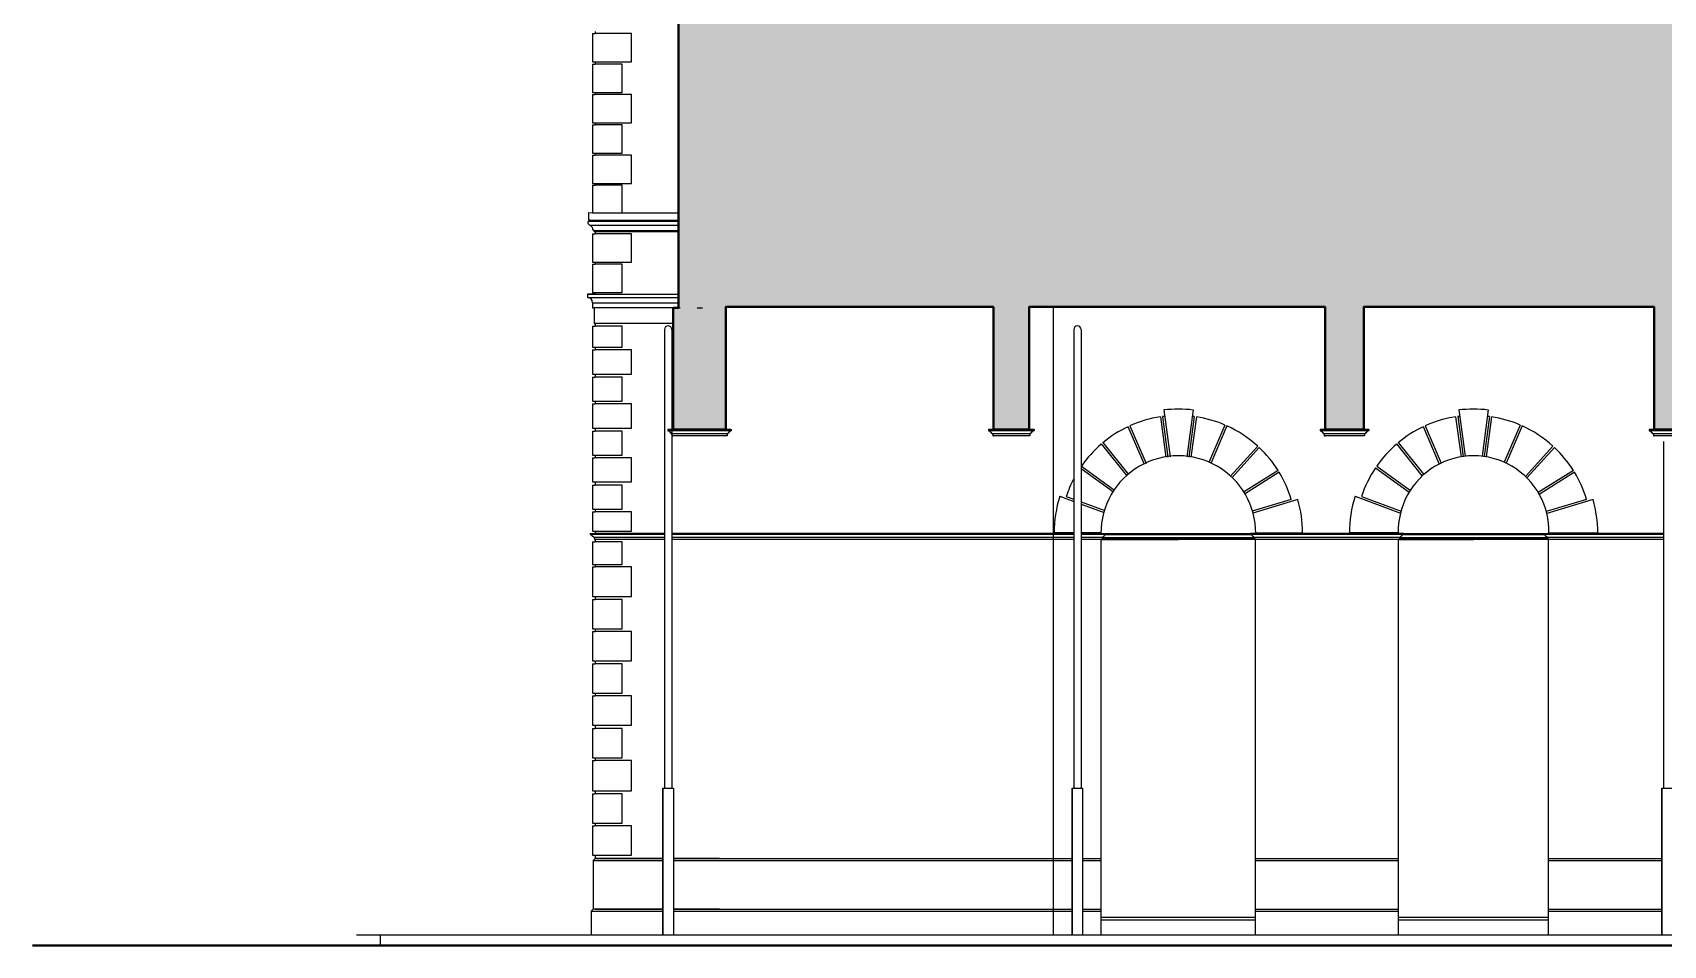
# Model space of a CAD drawing. Extents: x -43 to 90, y 6 to 81.
# Drawn here: x -42.83 to -27.28, y 15.21 to 23.92 of the extents above; entities that cross this region are included whole.
import ezdxf

# ---------------------------------------------------------------- set-up
doc = ezdxf.new("R2010")
doc.units = 0
doc.header["$LTSCALE"] = 0.1
doc.header["$MEASUREMENT"] = 0
doc.layers.add('cortado', color=7, linetype='CONTINUOUS', lineweight=40)
doc.layers.add('hachuras cortado', color=7, linetype='CONTINUOUS', true_color=0xfeffff)
doc.layers.add('visto', color=9, linetype='CONTINUOUS')

msp = doc.modelspace()

# ---------------------------------------------------------------- hatches: boundary and pattern name
at = {"layer": 'hachuras cortado', "linetype": 'ByBlock'}
msp.add_hatch(color=256, dxfattribs=at).paths.add_polyline_path([(-36.72013210151141, 21.29184825714955), (-36.72013210151141, 20.13189680604304), (-36.22013210151141, 20.13189680604304), (-36.22013210151141, 21.301848257042), (-33.66688010511194, 21.301848257042), (-33.66688010511194, 20.13189680604304), (-33.3268801051118, 20.13189680604304), (-33.3268801051118, 21.301848257042), (-30.5051382113839, 21.301848257042), (-30.5051382113839, 20.13189680604304), (-30.13513821138355, 20.13189680604304), (-30.13513821138355, 21.301848257042), (-27.36657736204922, 21.301848257042), (-27.36657736204922, 20.13189680604304), (-26.9452011982126, 20.13189680604304), (-26.9452011982126, 22.26184825704203), (-26.94520119821306, 25.00184825704204), (-26.9452011982126, 26.56192528612698), (-27.25521344700161, 26.56192528612709), (-27.25521344700161, 26.41192528612711), (-27.77200586163727, 26.41192528612716), (-31.93636572270237, 28.70109496714673), (-35.97385386402453, 26.08196662745476), (-36.36963916965311, 26.00063268798473), (-36.36963916965357, 26.41192528612689), (-36.67013210151123, 26.41192528612689), (-36.67013210151168, 21.29184825714955)])

# ---------------------------------------------------------------- linework, layer by layer
at = {"layer": 'cortado'}
msp.add_line((-42.83033112882037, 15.21179680437737), (49.00456893675403, 15.21179680437305), dxfattribs=at)
at = {"layer": 'cortado', "flags": 128}
msp.add_lwpolyline([(-27.25521344700161, 26.41192528612711), (-27.77200586163727, 26.41192528612716), (-31.93636572270237, 28.70109496714673), (-35.97385386402453, 26.08196662745476), (-36.36963916965311, 26.00063268798473), (-36.36963916965357, 26.41192528612689), (-36.67013210151123, 26.41192528612689), (-36.67013210151168, 21.29184825714955), (-36.72013210151141, 21.29184825714955), (-36.72013210151141, 20.13189680604304), (-36.22013210151141, 20.13189680604304), (-36.22013210151141, 21.301848257042), (-33.66688010511194, 21.301848257042), (-33.66688010511194, 20.13189680604304), (-33.3268801051118, 20.13189680604304), (-33.3268801051118, 21.301848257042), (-30.5051382113839, 21.301848257042), (-30.5051382113839, 20.13189680604304), (-30.13513821138355, 20.13189680604304), (-30.13513821138355, 21.301848257042), (-27.36657736204922, 21.301848257042), (-27.36657736204922, 20.13189680604304), (-26.9452011982126, 20.13189680604304)], dxfattribs=at)
at = {"layer": 'visto'}
for p, q in [((-37.48945829527553, 23.90794812229669), (-37.48945829527553, 23.63794812229671)), ((-37.48945829527553, 23.90794812229669), (-37.46508666818897, 23.9079481222968)), ((-37.46508666818897, 23.92794812229667), (-37.46508666818897, 23.90794812229669)), ((-37.11945829527564, 23.90794812229669), (-37.46508666818897, 23.9079481222968)), ((-37.11945829527564, 23.63794812229671), (-37.11945829527564, 23.90794812229669)), ((-37.48945829527553, 23.63794812229671), (-37.465086673173, 23.63794812229671)), ((-37.48945829527553, 23.61810263371066), (-37.48945829527553, 23.34810263371068)), ((-37.48945829527553, 23.61810263371066), (-37.46508667334853, 23.61810263371066)), ((-37.46508666818897, 23.63794812229671), (-37.46508666818897, 23.61810263371066)), ((-37.465086673173, 23.63794812229671), (-37.11945829527564, 23.63794812229671)), ((-37.20945829527533, 23.61810263371066), (-37.46508667334853, 23.61810263371066)), ((-37.20945829527533, 23.34810263371068), (-37.20945829527533, 23.61810263371066)), ((-37.48945829527553, 23.34810263371068), (-37.46508667573459, 23.34810263371057)), ((-37.48945829527553, 23.3281026337107), (-37.48945829527553, 23.05810263371072)), ((-37.48945829527553, 23.3281026337107), (-37.46508666818897, 23.3281026337107)), ((-37.46508666818897, 23.34810263371068), (-37.46508666818897, 23.3281026337107)), ((-37.46508667573459, 23.34810263371057), (-37.20945829527533, 23.34810263371068)), ((-37.11945829527564, 23.3281026337107), (-37.46508667591149, 23.3281026337107)), ((-37.11945829527564, 23.05810263371072), (-37.11945829527564, 23.3281026337107)), ((-37.48945829527553, 23.05810263371072), (-37.46508666818897, 23.05810263371072)), ((-37.48945829527553, 23.03825714512467), (-37.48945829527553, 22.76825714512469)), ((-37.48945829527553, 23.03825714512467), (-37.46508666818897, 23.03825714512467)), ((-37.46508666818897, 23.05810263371072), (-37.46508666818897, 23.03825714512467)), ((-37.46508666818897, 23.05810263371072), (-37.11945829527564, 23.05810263371072)), ((-37.20945829527533, 23.03825714512467), (-37.46508666818897, 23.03825714512467)), ((-37.20945829527533, 22.76825714512469), (-37.20945829527533, 23.03825714512467)), ((-37.48945829527553, 22.76825714512469), (-37.46508666818897, 22.76825714512469)), ((-37.48945829527553, 22.75025714512466), (-37.48945829527553, 22.48025714512468)), ((-37.48945829527553, 22.75025714512466), (-37.46508666818897, 22.75025714512466)), ((-37.46508666818897, 22.76825714512469), (-37.46508666818897, 22.75025714512466)), ((-37.46508666818897, 22.76825714512469), (-37.20945829527533, 22.76825714512469)), ((-37.11945829527564, 22.75025714512466), (-37.46508666818897, 22.75025714512466)), ((-37.11945829527564, 22.48025714512468), (-37.11945829527564, 22.75025714512466)), ((-37.48945829527553, 22.48025714512468), (-37.46508666818897, 22.48025714512468)), ((-37.48945829527508, 22.46241165653859), (-37.48945829527508, 22.20054292863969)), ((-37.48945829527508, 22.46241165653859), (-37.46508666818897, 22.46241165653859)), ((-37.46508666818897, 22.48025714512468), (-37.46508666818897, 22.46241165653859)), ((-37.46508666818897, 22.48025714512468), (-37.11945829527564, 22.48025714512468)), ((-37.20945829527488, 22.46241165653859), (-37.46508666818897, 22.46241165653859)), ((-37.20945829527488, 22.20054292863969), (-37.20945829527488, 22.46241165653859)), ((-37.53009658272128, 22.20065230855843), (-37.53009658272082, 22.13006206972383)), ((-37.53009658272128, 22.20065230855843), (-37.48945829527508, 22.20053734105201)), ((-37.53009658272128, 22.13006206975817), (-36.67013210151161, 22.13006206975997)), ((-37.52750381882139, 22.12006206975806), (-36.67013210151161, 22.12006206976013)), ((-37.48945829527508, 22.20053734105201), (-36.67013210151161, 22.20055767501636)), ((-37.48945829527508, 22.20054292863969), (-37.20945829527488, 22.20054292863969)), ((-37.51752157823045, 22.08006206975855), (-36.67013210151161, 22.08006206976053)), ((-37.48946813693589, 21.99841165650477), (-37.48946813693589, 21.72841165650479)), ((-37.48946813693589, 21.99841165650477), (-37.46508666818942, 21.99841165650477)), ((-37.48509658272393, 22.03006206975894), (-36.67013210151162, 22.03006206976108)), ((-37.47509658272099, 22.0300620697237), (-37.4850965827203, 22.03006206972381)), ((-37.47509658272099, 22.0300620697237), (-37.47509658272099, 22.02006206972371)), ((-37.47509658272053, 22.02006206975884), (-36.67013210151162, 22.02006206976052)), ((-37.46509658272031, 22.02006206972371), (-37.47509658272099, 22.02006206972371)), ((-37.46508666818851, 22.02006206975884), (-37.46508666818897, 21.99841165650477)), ((-37.119468136936, 21.99841165650477), (-37.46508666818942, 21.99841165650477)), ((-37.119468136936, 21.72841165650479), (-37.119468136936, 21.99841165650477)), ((-37.48946813693589, 21.72841165650479), (-37.46508666819533, 21.72841165650502)), ((-37.48946813693589, 21.70856616791875), (-37.48946813693589, 21.43856616791876)), ((-37.48946813693589, 21.70856616791875), (-37.46508666819488, 21.70856616791863)), ((-37.46508666818897, 21.72841165650479), (-37.46508666818897, 21.70856616791875)), ((-37.46508666819533, 21.72841165650502), (-37.119468136936, 21.72841165650479)), ((-37.20946813693569, 21.70856616791875), (-37.46508666819488, 21.70856616791863)), ((-37.20946813693569, 21.43856616791876), (-37.20946813693569, 21.70856616791875)), ((-37.54007699011697, 21.42184825704143), (-36.67013210151167, 21.42184825704152)), ((-37.54007699011697, 21.42184825720423), (-37.54007699011697, 21.39184825715174)), ((-37.46507699011624, 21.42184825704689), (-37.54007699011697, 21.42184825704598)), ((-37.54007699011697, 21.42184825704598), (-37.54007699011697, 21.39184825699348)), ((-37.46507699011624, 21.42184825688864), (-37.54007699011697, 21.42184825688773)), ((-37.54007699011697, 21.39184825715083), (-36.67013210151168, 21.39184825715083)), ((-37.4900769901186, 21.34184825715064), (-36.67013210151168, 21.34184825715064)), ((-37.4900769901186, 21.34184825715155), (-37.49007699011769, 21.29184825714955)), ((-37.4900769901186, 21.3418482569933), (-37.49007699011769, 21.2918482569913)), ((-37.48946813693589, 21.43856616791876), (-37.46508666818897, 21.43856616791888)), ((-37.46508666818897, 21.43856616791888), (-37.20946813693569, 21.43856616791876)), ((-37.46507699003438, 21.43856616791876), (-37.46507699003438, 21.42184825688773)), ((-37.49007699011769, 21.2918482569913), (-37.47504446188884, 21.2918482569913)), ((-36.67013210151168, 21.29184825714957), (-37.47504446188884, 21.29184825714967)), ((-36.65507699012584, 21.2918482569913), (-37.47504446188838, 21.2918482569913)), ((-37.47504446188884, 21.29184825699141), (-37.47504446188884, 21.14184825699132)), ((-36.49284561503907, 21.29184825714955), (-36.44284561504025, 21.29184825714955)), ((-33.09437069825304, 15.31179680437739), (-33.09437069825304, 21.3018482570013)), ((-37.48944861712277, 21.11705970117814), (-37.48944861712277, 20.91640548619236)), ((-37.48944861712277, 21.11705970117814), (-37.46507699003438, 21.11705970117814)), ((-37.47504446188884, 21.14184825699132), (-37.46507699003438, 21.14184825699132)), ((-36.72013210151141, 21.14184825699132), (-37.46507699003438, 21.14184825699132)), ((-37.20944861712257, 21.11705970117814), (-37.46507699003438, 21.11705970117814)), ((-37.46504446188862, 21.14184825699132), (-37.46504446188862, 21.11705970117814)), ((-37.20944861712257, 20.91640548619236), (-37.20944861712257, 21.11705970117814)), ((-36.80448098176372, 21.08684825715201), (-36.80448098176327, 16.71179680437714)), ((-36.73448098176356, 21.08684825715201), (-36.73448098176311, 16.71179680437714)), ((-32.901679293565, 21.08684825715076), (-32.90167929356454, 16.71179680437589)), ((-32.83167929356483, 21.08684825715076), (-32.83167929356438, 16.71179680437589)), ((-37.48944861712277, 20.89140548619238), (-37.48944861712277, 20.66140548619236)), ((-37.48941608897655, 20.91640548619236), (-37.46504446188816, 20.91640548619236)), ((-37.48941608897655, 20.89140548619238), (-37.46504446188816, 20.89140548619238)), ((-37.46504446188816, 20.91640548619236), (-37.46504446188816, 20.89140548619238)), ((-37.46504446188862, 20.91640548619236), (-37.20944861712257, 20.91640548619236)), ((-37.11944861712288, 20.89140548619238), (-37.46504446188907, 20.89140548619238)), ((-37.11944861712288, 20.66140548619236), (-37.11944861712288, 20.89140548619238)), ((-37.48944861712277, 20.63155999760633), (-37.48944861712277, 20.40155999760631)), ((-37.48941608897655, 20.66140548619248), (-37.46504446188816, 20.66140548619248)), ((-37.48941608897655, 20.63155999760633), (-37.46504446188816, 20.63155999760633)), ((-37.46504446188816, 20.66140548619236), (-37.46504446188816, 20.63155999760633)), ((-37.46504446188816, 20.66140548619248), (-37.11944861712288, 20.66140548619236)), ((-37.20944861712257, 20.63155999760633), (-37.46504446188816, 20.63155999760644)), ((-37.20944861712257, 20.40155999760631), (-37.20944861712257, 20.63155999760633)), ((-37.48944861712277, 20.40155999760631), (-37.46507699003438, 20.40155999760631)), ((-37.48944861712277, 20.37655999760634), (-37.48944861712277, 20.14655999760632)), ((-37.48941608897655, 20.37655999760645), (-37.46504446188816, 20.37655999760645)), ((-37.46504446188816, 20.40155999760631), (-37.46504446188816, 20.37655999760634)), ((-37.46504446188816, 20.40155999760631), (-37.20944861712257, 20.40155999760631)), ((-37.11944861712288, 20.37655999760634), (-37.46504446188816, 20.37655999760645)), ((-37.11944861712288, 20.14655999760632), (-37.11944861712288, 20.37655999760634)), ((-32.07500510898905, 20.25377879164498), (-32.02254732326543, 19.86704816933488)), ((-32.05518660190779, 20.25646705820017), (-32.002765404081, 19.87000617011651)), ((-32.04343289449213, 20.31861084599902), (-31.98294689699975, 19.87269443667171)), ((-31.76350372297753, 20.31848722277388), (-31.82438355089658, 19.87262441141533)), ((-31.75180490841791, 20.25633307779637), (-31.80456742594748, 19.86991864128558)), ((-31.73201283926534, 20.25345113132525), (-31.78478812712325, 19.86694316935129)), ((-29.25930378149912, 20.25377879164293), (-29.20749173353812, 19.87180869369385)), ((-29.23948527441786, 20.25646705819813), (-29.18772270657616, 19.87486173884596)), ((-29.2277315670022, 20.31861084599697), (-29.16787860634219, 19.87736132690836)), ((-28.9478023954876, 20.31848722277184), (-29.00804538041172, 19.87728842933083)), ((-28.93610358092798, 20.25633307779432), (-28.98820357392839, 19.87477074187743)), ((-28.91631151177541, 20.2534511313232), (-28.96843732955637, 19.87169966364431)), ((-37.48944861712277, 20.11671450902028), (-37.48944861712277, 19.88671450902038)), ((-37.48941608897655, 20.14655999760632), (-37.46504446188816, 20.14655999760632)), ((-37.48941608897655, 20.11671450902028), (-37.46504446188816, 20.11671450902028)), ((-37.46504446188816, 20.14655999760632), (-37.46504446188816, 20.11671450902028)), ((-37.46504446188816, 20.14655999760632), (-37.11944861712288, 20.14655999760632)), ((-37.20944861712257, 20.11671450902028), (-37.46504446188816, 20.11671450902028)), ((-37.20944861712257, 19.88671450902038), (-37.20944861712257, 20.11671450902028)), ((-36.16694955934491, 20.1318968060431), (-36.77331464367791, 20.13189680604299)), ((-36.16694955934491, 20.11989680604316), (-36.77331464367791, 20.11989680604304)), ((-36.19994955934527, 20.09189680604337), (-36.74031464367755, 20.09189680604325)), ((-36.20694955934533, 20.07189680604338), (-36.73331464367749, 20.07189680604327)), ((-36.20694955934533, 20.07189680604338), (-36.21931857660167, 20.07189680604327)), ((-36.19994955934527, 20.09189680604337), (-36.20694955934533, 20.09189680604337)), ((-36.20694955934533, 20.09189680604337), (-36.20694955934533, 20.07189680604338)), ((-36.19294955934521, 20.09889680604331), (-36.19994955934527, 20.09889680604331)), ((-36.19994955934527, 20.09889680604331), (-36.19994955934527, 20.09189680604337)), ((-36.18594955934515, 20.10589680604326), (-36.19294955934521, 20.10589680604338)), ((-36.19294955934521, 20.10589680604338), (-36.19294955934521, 20.09889680604331)), ((-36.17894955934509, 20.11289680604321), (-36.18594955934515, 20.11289680604321)), ((-36.18594955934515, 20.11289680604321), (-36.18594955934515, 20.10589680604326)), ((-36.16694955934491, 20.11989680604316), (-36.17894955934509, 20.11989680604316)), ((-36.17894955934509, 20.11989680604316), (-36.17894955934509, 20.11289680604321)), ((-36.16694955934491, 20.1318968060431), (-36.16694955934491, 20.11989680604316)), ((-33.28001977926039, 20.13189680604316), (-33.71374043096336, 20.13189680604304)), ((-33.28001977926039, 20.11989680604322), (-33.71374043096336, 20.1198968060431)), ((-33.31301977926074, 20.09189680604342), (-33.680740430963, 20.09189680604331)), ((-33.3200197792608, 20.07189680604344), (-33.67374043096294, 20.07189680604333)), ((-33.3200197792608, 20.07189680604344), (-33.33238879651714, 20.07189680604333)), ((-33.31301977926074, 20.09189680604342), (-33.3200197792608, 20.09189680604342)), ((-33.3200197792608, 20.09189680604342), (-33.3200197792608, 20.07189680604344)), ((-33.30601977926068, 20.09889680604337), (-33.31301977926074, 20.09889680604337)), ((-33.31301977926074, 20.09889680604337), (-33.31301977926074, 20.09189680604342)), ((-33.29901977926062, 20.10589680604332), (-33.30601977926068, 20.10589680604343)), ((-33.30601977926068, 20.10589680604343), (-33.30601977926068, 20.09889680604337)), ((-33.29201977926056, 20.11289680604327), (-33.29901977926062, 20.11289680604327)), ((-33.29901977926062, 20.11289680604327), (-33.29901977926062, 20.10589680604332)), ((-33.28001977926039, 20.11989680604322), (-33.29201977926056, 20.11989680604322)), ((-33.29201977926056, 20.11989680604322), (-33.29201977926056, 20.11289680604327)), ((-33.28001977926039, 20.13189680604316), (-33.28001977926039, 20.11989680604322)), ((-32.38432886334982, 20.15974741236229), (-32.23010741947479, 19.80034974495035)), ((-32.36594955437801, 20.16763417352988), (-32.2120503710608, 19.80898750215303)), ((-31.45949287432956, 20.17512873909854), (-31.61360120951582, 19.8168681900199)), ((-31.44112053847954, 20.16722574755053), (-31.5953364351131, 19.80871514695352)), ((-30.08827788553214, 20.13189680604316), (-30.55199853723531, 20.13189680604304)), ((-30.08827788553214, 20.11989680604322), (-30.55199853723531, 20.1198968060431)), ((-30.1212778855325, 20.09189680604342), (-30.51899853723495, 20.09189680604331)), ((-30.12827788553256, 20.07189680604344), (-30.51199853723489, 20.07189680604333)), ((-30.12827788553256, 20.07189680604344), (-30.14064690278889, 20.07189680604333)), ((-30.1212778855325, 20.09189680604342), (-30.12827788553256, 20.09189680604342)), ((-30.12827788553256, 20.09189680604342), (-30.12827788553256, 20.07189680604344)), ((-30.11427788553243, 20.09889680604337), (-30.1212778855325, 20.09889680604337)), ((-30.1212778855325, 20.09889680604337), (-30.1212778855325, 20.09189680604342)), ((-30.10727788553237, 20.10589680604332), (-30.11427788553243, 20.10589680604343)), ((-30.11427788553243, 20.10589680604343), (-30.11427788553243, 20.09889680604337)), ((-30.10027788553231, 20.11289680604327), (-30.10727788553237, 20.11289680604327)), ((-30.10727788553237, 20.11289680604327), (-30.10727788553237, 20.10589680604332)), ((-30.08827788553214, 20.11989680604322), (-30.10027788553231, 20.11989680604322)), ((-30.10027788553231, 20.11989680604322), (-30.10027788553231, 20.11289680604327)), ((-30.08827788553214, 20.13189680604316), (-30.08827788553214, 20.11989680604322)), ((-29.56862753585989, 20.15974741236025), (-29.41542845760438, 19.80273226588506)), ((-29.55024822688808, 20.16763417352783), (-29.39748289977667, 19.81162984076101)), ((-28.64379154683963, 20.17512873909649), (-28.79666122111945, 19.81974774443003)), ((-28.62541921098961, 20.16722574754849), (-28.77850248991041, 19.81134817937695)), ((-26.89971703619773, 20.13189680604316), (-27.41343768790063, 20.13189680604304)), ((-26.89971703619773, 20.11989680604322), (-27.41343768790063, 20.1198968060431)), ((-26.93271703619809, 20.09189680604342), (-27.38043768790027, 20.09189680604331)), ((-26.93971703619815, 20.07189680604344), (-27.37343768790021, 20.07189680604333)), ((-32.63889455088116, 19.99435949509811), (-32.39423722201951, 19.68924684618568)), ((-32.62329133429381, 20.00687107501946), (-32.3791452404808, 19.70239598836847)), ((-31.14728963043314, 19.97411788898793), (-31.4096401497846, 19.68554865120265)), ((-31.1324912079827, 19.96066401620064), (-31.39502483749181, 19.67189336864166)), ((-29.82319322339123, 19.99435949509606), (-29.57785309673051, 19.68839532766967)), ((-29.80759000680388, 20.00687107501741), (-29.56303408271475, 19.70188488820131)), ((-28.33158830294321, 19.97411788898589), (-28.59475316026743, 19.68465293013)), ((-28.31678988049277, 19.96066401619859), (-28.58044194547444, 19.67066315925192)), ((-27.27828775584209, 20.01689680604338), (-27.27828775584209, 16.71179680437544)), ((-37.48944861712277, 19.88671450902038), (-37.46507699003438, 19.88671450902038)), ((-37.48944861712277, 19.8617145090204), (-37.48944861712277, 19.63169977729646)), ((-37.48941608897655, 19.8617145090204), (-37.46504446188816, 19.8617145090204)), ((-37.46504446188816, 19.88671450902038), (-37.46504446188816, 19.8617145090204)), ((-37.46504446188816, 19.88671450902038), (-37.20944861712257, 19.88671450902038)), ((-37.11944861712288, 19.8617145090204), (-37.46504446188816, 19.8617145090204)), ((-37.11944861712288, 19.63169977729646), (-37.11944861712288, 19.8617145090204)), ((-32.83167929356438, 19.76095856912534), (-32.52270673978734, 19.53832292759907)), ((-32.82831164092391, 19.78318325818211), (-32.51167760218055, 19.55502699807832)), ((-30.02430247380522, 19.76695694048769), (-29.70208015767918, 19.53477394821934)), ((-30.01261031343398, 19.78318325818006), (-29.69150526726168, 19.55180533454993)), ((-37.48944861712277, 19.60185428871043), (-37.48944861712277, 19.37115702467688)), ((-37.48941608897655, 19.63169977729646), (-37.46504446188816, 19.63169977729646)), ((-37.48941608897655, 19.60185428871043), (-37.46504446188816, 19.60185428871043)), ((-37.46508666332863, 19.63169977729646), (-37.11944861712288, 19.63169977729646)), ((-37.20944861712257, 19.60185428871043), (-37.46508666359238, 19.60185428871043)), ((-37.46504446188816, 19.63169977729646), (-37.46504446188816, 19.60185428871043)), ((-37.20944861712257, 19.37115702467688), (-37.20944861712257, 19.60185428871043)), ((-30.95238227179476, 19.74162790760053), (-31.28230799614863, 19.53366392896575)), ((-30.94171745237742, 19.72470863968496), (-31.2718734516771, 19.51659951052008)), ((-28.13668094430483, 19.74162790759848), (-28.4718559880144, 19.530355095315)), ((-28.12601612488749, 19.72470863968292), (-28.46190096175411, 19.5129884193984)), ((-33.03481511079241, 19.49558514865541), (-32.90167929356454, 19.44640194361293)), ((-32.97302811000651, 19.49408080423663), (-32.90167929356409, 19.46772303258885)), ((-32.83167929356392, 19.44186354244809), (-32.6061712165029, 19.35855605822766)), ((-30.82669385053766, 19.46550675546152), (-31.20019628175539, 19.35327514728178)), ((-30.76363813598306, 19.46357060808938), (-31.19470150441117, 19.33404284328159)), ((-30.21911378330248, 19.49558514865336), (-29.78428027319621, 19.33494839340401)), ((-30.15732678251658, 19.49408080423459), (-29.77925046831439, 19.35441136538358)), ((-28.01099252304772, 19.46550675545947), (-28.39607701583651, 19.34979491987676)), ((-27.94793680849313, 19.46357060808734), (-28.39119601403178, 19.33037818597708)), ((-37.48945829271985, 19.37115702467688), (-37.46508666563147, 19.37115702467688)), ((-37.48944861712277, 19.3461570246769), (-37.48944861712277, 19.16174229295288)), ((-37.48941608897655, 19.3461570246769), (-37.46504446188816, 19.3461570246769)), ((-37.46508666563147, 19.37115702467688), (-37.20944861712257, 19.37115702467688)), ((-37.11944861712288, 19.3461570246769), (-37.46508666585202, 19.34615702467701)), ((-37.46504446188816, 19.37115702467688), (-37.46504446188816, 19.3461570246769)), ((-37.11944861712288, 19.16174229295288), (-37.11944861712288, 19.3461570246769)), ((-32.83167929356438, 19.42054245347194), (-32.61182230476567, 19.33932260155458)), ((-37.51208650760451, 19.14184645506825), (-37.46504446188771, 19.14184535378919)), ((-36.80448098176372, 19.12984535378925), (-37.51208650760451, 19.12984535378925)), ((-37.48941608897609, 19.16174229295288), (-37.46504446188771, 19.16174229295288)), ((-37.46508666748229, 19.16174229295288), (-37.11944861712288, 19.16174229295288)), ((-36.80448098176327, 19.14184535378942), (-37.46508666765873, 19.14184535378919)), ((-37.46504446188771, 19.16174229295288), (-37.46504446188771, 19.14184811472316)), ((-36.80448098176352, 19.14184535378942), (-36.96176746823591, 19.14184535378942)), ((-36.80448098176352, 19.12984535378925), (-36.96176746823545, 19.12984535378925)), ((-32.90167929356454, 19.14184535378931), (-36.73448098176335, 19.14184535378941)), ((-32.90167929356409, 19.12984535378925), (-36.73448098176335, 19.12984535378925)), ((-32.90167929356454, 19.1466749289053), (-33.08885607276403, 19.14667492890541)), ((-32.64138492738908, 19.14667492890541), (-32.83167929356483, 19.1466749289053)), ((-32.6388482147309, 19.14184535378931), (-32.83167929356438, 19.14184535378931)), ((-32.60398788887966, 19.12984535378925), (-32.83167929356438, 19.12984535378925)), ((-32.64170622632452, 19.14184535378931), (-31.16626975339256, 19.14184535377328)), ((-32.59198788887949, 19.12984535379186), (-31.21598798986094, 19.12984535379357)), ((-29.75628562128901, 19.14184535378931), (-31.21598798986094, 19.14184535378919)), ((-29.76828562128918, 19.12984535378936), (-31.20398798986077, 19.12984535378925)), ((-31.16627062889399, 19.14667492890564), (-30.71911990695168, 19.14667492890553)), ((-29.80694026167936, 19.14667492890337), (-30.2731547452741, 19.14667492890337)), ((-29.80680436833478, 19.14184535377328), (-28.36976895640015, 19.14184535377316)), ((-29.75628562128901, 19.12984535378936), (-28.42028666237144, 19.12984535379096)), ((-27.27828775584209, 19.12984535378925), (-28.40828666237127, 19.12984535378948)), ((-28.35051169316836, 19.12984535378925), (-28.40828666237127, 19.12984535378948)), ((-27.27828775584209, 19.14184535378931), (-28.37342633652003, 19.14184535378953)), ((-28.36964320143676, 19.14667492890325), (-27.90341857946175, 19.14667492890348)), ((-37.48948098176231, 19.06179680453565), (-37.48948098176231, 18.84607569821637)), ((-37.48948098176231, 19.06179680453565), (-37.46508666836541, 19.06179680453565)), ((-36.80448098176327, 19.10184535378946), (-37.47908650760416, 19.10184535378946)), ((-36.80448098176327, 19.08184535378959), (-37.4720865076041, 19.08184535378948)), ((-37.46508666818897, 19.0818453536269), (-37.46508666818851, 19.08189680434006)), ((-37.20948098176211, 19.06179680453565), (-37.46508666836541, 19.06179680453565)), ((-37.4650768265327, 19.08184645506853), (-37.4650768265327, 19.06179680453565)), ((-37.20948098176211, 18.84607569821637), (-37.20948098176211, 19.06179680453565)), ((-36.80448098176352, 19.10184535378946), (-36.96176746823545, 19.10184535378946)), ((-36.80448098176352, 19.08184535378959), (-36.96176746823545, 19.08184535378959)), ((-32.90167929356454, 19.10184535378946), (-36.73448098176335, 19.10184535378946)), ((-32.90167929356409, 19.08184535378959), (-36.73448098176335, 19.08184535378959)), ((-32.63198788887991, 19.10184535378946), (-32.83167929356438, 19.10184535378946)), ((-32.63898788887997, 19.08184535378959), (-32.83167929356392, 19.08184535378959)), ((-32.63898798985616, 15.31179680438001), (-32.63898798986071, 19.08184535379209)), ((-32.63898798986071, 19.08179680437578), (-31.90398798985831, 19.08179680437669)), ((-32.63898788887542, 15.31179680438183), (-32.63898788887997, 19.08184535379209)), ((-32.63198788887991, 19.09179680437578), (-31.90398798985831, 19.09179680437668)), ((-32.62498788887984, 19.1017968043777), (-31.17598798986052, 19.1017968043777)), ((-31.17598798986052, 19.09179680437578), (-31.90398798985649, 19.09179680437668)), ((-31.16898798985455, 19.08179680437578), (-31.90398798985649, 19.08179680437669)), ((-29.79628562128943, 19.10184535378957), (-31.17598798986052, 19.1017968043777)), ((-29.79628562128943, 19.08184535378959), (-31.17598798986052, 19.08184535378948)), ((-31.16898798985864, 15.31179680438001), (-31.16898798986046, 19.08184535378948)), ((-31.16898798985864, 15.31179680438001), (-31.16898798985409, 19.08184535378948)), ((-29.8032866623658, 15.31179680437808), (-29.80328666237034, 19.08184535378948)), ((-29.80328666237034, 19.08179680437385), (-29.08828666236838, 19.08179680437476)), ((-29.8032856212854, 15.31179680438092), (-29.80328562128995, 19.08184535378948)), ((-29.79628562128943, 19.09179680437384), (-29.08828666236838, 19.09179680437475)), ((-29.78928562128937, 19.10179680437577), (-28.38728666237109, 19.10184535378946)), ((-28.38028666237102, 19.09179680437384), (-29.08828666236656, 19.09179680437475)), ((-28.38028666237102, 19.08184535378948), (-29.08828666236656, 19.08179680437476)), ((-27.27828775584209, 19.10184535378946), (-28.38028666237102, 19.1018453537898)), ((-28.37851169316861, 19.08184535378948), (-28.38028666237102, 19.08184535378948)), ((-27.27828775584209, 19.08184535378959), (-28.37328666237096, 19.08184535378959)), ((-28.37328666236914, 15.3117968043791), (-28.37328666237096, 19.08184535378948)), ((-28.37328666236914, 15.31179680437808), (-28.37328666236505, 19.08184535378948)), ((-37.48948098176231, 18.84607569821637), (-37.46508667027262, 18.84607569821637)), ((-37.48948098176185, 18.82107569821639), (-37.48948098176185, 18.54107569821642)), ((-37.48948098176185, 18.82107569821639), (-37.46508667049317, 18.82107569821639)), ((-37.46508667027262, 18.84607569821637), (-37.20948098176211, 18.84607569821637)), ((-37.11948098176196, 18.82107569821639), (-37.46508667049317, 18.82107569821639)), ((-37.46507682652724, 18.84607569821637), (-37.46507682652724, 18.82107569821639)), ((-37.11948098176196, 18.54107569821642), (-37.11948098176196, 18.82107569821639)), ((-37.48948098176185, 18.54107569821642), (-37.46508667296791, 18.54107569821642)), ((-37.48948098176231, 18.51123020963038), (-37.48948098176231, 18.23123020946772)), ((-37.48948098176231, 18.51123020963038), (-37.46507682652724, 18.51123020963027)), ((-37.46508667296791, 18.54107569821642), (-37.11948098176196, 18.54107569821642)), ((-37.20948098176211, 18.51123020963038), (-37.46508667323166, 18.51123020963027)), ((-37.46507682652724, 18.54107569821642), (-37.46507682652724, 18.51123020963038)), ((-37.20948098176211, 18.23123020946772), (-37.20948098176211, 18.51123020963038)), ((-37.48948098176231, 18.23123020946772), (-37.46507682652724, 18.23123020946772)), ((-37.48948098176231, 18.20623020946775), (-37.48948098176231, 17.92623020946778)), ((-37.48948098176231, 18.20623020946775), (-37.46507682652724, 18.20623020946775)), ((-37.46507682652724, 18.23123020946772), (-37.46507682652724, 18.20623020946775)), ((-37.46507682652724, 18.23123020946761), (-37.20948098176211, 18.23123020946772)), ((-37.11948098176241, 18.20623020946775), (-37.46507682652724, 18.20623020946775)), ((-37.11948098176241, 17.92623020946778), (-37.11948098176241, 18.20623020946775)), ((-37.48948098176231, 17.92623020946778), (-37.46507682652815, 17.92623020946778)), ((-37.48948098176276, 17.89638472088174), (-37.48948098176276, 17.61638472088177)), ((-37.48948098176276, 17.89638472088174), (-37.4650768265277, 17.89638472088174)), ((-37.4650768265277, 17.92623020946778), (-37.4650768265277, 17.89638472088174)), ((-37.46507682652815, 17.92623020946778), (-37.11948098176241, 17.92623020946778)), ((-37.20948098176256, 17.89638472088174), (-37.4650768265277, 17.89638472088174)), ((-37.20948098176256, 17.61638472088177), (-37.20948098176256, 17.89638472088174)), ((-37.48948098176276, 17.61638472088177), (-37.4650768265277, 17.61638472088177)), ((-37.48948098176276, 17.59138472088179), (-37.48948098176276, 17.31133327029451)), ((-37.48948098176276, 17.59138472088179), (-37.46507682652815, 17.59138472088179)), ((-37.4650768265277, 17.61638472088177), (-37.4650768265277, 17.59138472088179)), ((-37.4650768265277, 17.61638472088177), (-37.20948098176256, 17.61638472088177)), ((-37.11948098176287, 17.59138472088179), (-37.46507682652815, 17.59138472088179)), ((-37.11948098176287, 17.31133327029451), (-37.11948098176287, 17.59138472088179)), ((-37.48948098176276, 17.31133327029451), (-37.46507682652815, 17.31133327029451)), ((-37.48948098176322, 17.28148778170848), (-37.48948098176322, 17.00148778170851)), ((-37.48948098176322, 17.28148778170848), (-37.46507682652815, 17.28148778170848)), ((-37.46507682652815, 17.31133327029451), (-37.46507682652815, 17.28148778170848)), ((-37.46507682652815, 17.31133327029463), (-37.11948098176287, 17.31133327029451)), ((-37.20948098176301, 17.28148778170848), (-37.4650768265277, 17.28148778170848)), ((-37.20948098176301, 17.00148778170851), (-37.20948098176301, 17.28148778170848)), ((-37.48948098176322, 17.00148778170851), (-37.4650768265277, 17.00148778170851)), ((-37.48948098176322, 16.97648778170853), (-37.48948098176322, 16.68648778170856)), ((-37.48948098176322, 16.97648778170853), (-37.46507682652815, 16.97648778170841)), ((-37.46507682652815, 17.00148778170851), (-37.46507682652815, 16.97648778170853)), ((-37.4650768265277, 17.00148778170851), (-37.20948098176301, 17.00148778170851)), ((-37.11948098176332, 16.97648778170853), (-37.46507682652815, 16.97648778170841)), ((-37.11948098176332, 16.68648778170856), (-37.11948098176332, 16.97648778170853)), ((-37.48948098176322, 16.68648778170856), (-37.4650768265327, 16.68648778170845)), ((-37.48948098176322, 16.65664229312253), (-37.48948098176322, 16.37664229312256)), ((-37.48948098176322, 16.65664229312253), (-37.46507682652861, 16.65664229312242)), ((-37.46507682652861, 16.68648778170856), (-37.46507682652861, 16.65664229312253)), ((-37.4650768265327, 16.68648778170845), (-37.11948098176332, 16.68648778170856)), ((-37.20948098176301, 16.65664229312253), (-37.4650768265327, 16.65664229312242)), ((-37.20948098176301, 16.37664229312256), (-37.20948098176301, 16.65664229312253)), ((-36.8194809817636, 16.71179680437714), (-36.81948098176314, 15.31179680437762)), ((-36.81948098176314, 15.31179680437762), (-36.81948098176314, 16.71179680437714)), ((-36.81948098176314, 16.71179680437714), (-36.71948098176323, 16.71179680437714)), ((-36.71948098176323, 16.71179680437714), (-36.71948098176323, 15.31179680437762)), ((-32.91667929356487, 16.71179680437589), (-32.91667929356396, 15.31179680437751)), ((-32.91667929356441, 15.31179680437739), (-32.91667929356441, 16.71179680437589)), ((-32.91667929356441, 16.71179680437589), (-32.8166792935645, 16.71179680437589)), ((-32.8166792935645, 16.71179680437589), (-32.8166792935645, 15.31179680437739)), ((-27.29328775584242, 16.71179680437544), (-27.29328775584242, 15.31179680437705)), ((-27.29328775584196, 15.31179680437705), (-27.29328775584196, 16.71179680437544)), ((-27.29328775584196, 16.71179680437544), (-27.19328775584205, 16.71179680437544)), ((-37.48948098176322, 16.37664229312256), (-37.4650768265327, 16.37664229312244)), ((-37.48948098176322, 16.35164229312258), (-37.48948098176322, 16.07164229296379)), ((-37.48948098176322, 16.35164229312258), (-37.4650768265327, 16.35164229312258)), ((-37.46507682652861, 16.37664229312256), (-37.46507682652861, 16.35164229312258)), ((-37.4650768265327, 16.37664229312244), (-37.20948098176301, 16.37664229312256)), ((-37.11948098176332, 16.35164229312258), (-37.4650768265327, 16.35164229312258)), ((-37.11948098176332, 16.07164229296379), (-37.11948098176332, 16.35164229312258)), ((-37.48948098176322, 16.07164229296379), (-37.4650768265327, 16.07164229296367)), ((-37.48507682653268, 16.02179680437357), (-37.4650768265327, 16.04179680437355)), ((-37.48507682652859, 16.02179680437789), (-36.8194809817636, 16.02179680437789)), ((-37.48507682653268, 16.02179680437357), (-37.48507682574142, 15.55679680436216)), ((-37.4650768265327, 16.07164229296379), (-37.4650768265327, 16.04179680437764)), ((-37.4650768265327, 16.07164229296367), (-37.11948098176332, 16.07164229296379)), ((-37.4650768265327, 16.04179680437775), (-36.81948098176314, 16.04179680437775)), ((-36.8194809817636, 16.04179680421507), (-37.4650768265327, 16.04179680421507)), ((-36.94676746823558, 16.04179680437764), (-36.81948098176338, 16.04179680437763)), ((-36.94676746823603, 16.02179680437789), (-36.81948098176337, 16.02179680437786)), ((-36.2799653768942, 16.04179680421507), (-36.71948098176323, 16.04179680421518)), ((-36.71948098176323, 16.04179680437762), (-32.91667929356487, 16.0417968043773)), ((-36.71948098176323, 16.02179680437784), (-32.91667929356441, 16.02179680437698)), ((-34.55027980526125, 16.0417968043773), (-32.91667929356441, 16.04179680437707)), ((-34.55027980526125, 16.0217968043772), (-32.91667929356441, 16.0217968043772)), ((-32.81667929356405, 16.0417968043773), (-32.63898788887587, 16.0417968043773)), ((-32.8166792935645, 16.04179680437719), (-32.63898788887633, 16.04179680437719)), ((-32.81667929356405, 16.02179680437686), (-32.63898788887587, 16.02179680437698)), ((-32.8166792935645, 16.0217968043772), (-32.63898788887633, 16.02179680437732)), ((-31.16898798985864, 16.04179680437696), (-29.80328562128586, 16.04179680437719)), ((-31.16898798985864, 16.02179680437709), (-29.80328562128586, 16.0217968043772)), ((-28.37328666236914, 16.04179680437628), (-27.29328775584242, 16.04179680437684)), ((-28.37328666236914, 16.02179680437641), (-27.29328775584242, 16.02179680437686)), ((-37.50507682574186, 15.53679680436184), (-37.48507682574188, 15.55679680436182)), ((-36.8194809817636, 15.55679680421505), (-37.48507682574142, 15.55679680421494)), ((-37.46507715369477, 15.55679680437774), (-36.81948098176314, 15.55679680437774)), ((-37.4650768265327, 15.55679680437672), (-36.8194809817636, 15.55679680437672)), ((-36.94676746823603, 15.55679680437683), (-36.81948098176322, 15.55679680437684)), ((-36.71948098176369, 15.55679680437785), (-35.13174661051823, 15.55679680437763)), ((-36.27996407992247, 15.55679680421517), (-36.71948098176323, 15.55679680421517)), ((-36.71948098176323, 15.55679680437686), (-32.91667929356441, 15.55679680437729)), ((-32.81667929356405, 15.55679680437751), (-32.63898788887587, 15.5567968043774)), ((-31.16898798985864, 15.5567968043774), (-29.8032856212854, 15.55679680437729)), ((-28.37328666236914, 15.55679680437774), (-27.29328775584196, 15.55679680437729)), ((-37.50507682572549, 15.53679680437799), (-36.81948098176314, 15.53679680437787)), ((-37.5050768257264, 15.53679680437696), (-36.81948098176314, 15.53679680437708)), ((-37.50507682574186, 15.53679680436184), (-37.50507682411796, 15.31179680437342)), ((-36.94676746823558, 15.53679680437764), (-36.81948098176321, 15.53679680437763)), ((-36.94676746823603, 15.53679680437708), (-36.81948098176321, 15.53679680437708)), ((-36.71948098176323, 15.53679680437762), (-32.91667929356396, 15.5367968043773)), ((-36.71948098176323, 15.53679680437708), (-32.91667929356396, 15.53679680437719)), ((-32.8166792935645, 15.53679680437708), (-32.63898788887542, 15.53679680437719)), ((-32.8166792935645, 15.5367968043773), (-32.63898788887542, 15.5367968043773)), ((-32.63898798985616, 15.48179680437997), (-31.16898798985909, 15.48179680438099)), ((-32.63898798985616, 15.45679680437999), (-31.16898798985909, 15.45679680438101)), ((-31.16898798985864, 15.53679680437719), (-29.8032856212854, 15.5367968043773)), ((-29.8032866623658, 15.48179680437804), (-28.3732866623696, 15.48179680437906)), ((-29.8032866623658, 15.45679680437806), (-28.3732866623696, 15.45679680437908)), ((-28.37328666236914, 15.53679680437799), (-27.29328775584196, 15.53679680437764)), ((-39.74236364014956, 15.31179680437785), (47.21120130446401, 15.3117968043733)), ((-39.51507715367767, 15.31179680441855), (-39.51507715367813, 15.21179680441796)), ((-39.51507715367722, 15.31179680437785), (-39.51507715367767, 15.21179680437726))]:
    msp.add_line(p, q, dxfattribs=at)
for points in [[(-36.77331464367791, 20.13189680604299), (-36.77331464367791, 20.11989680604304), (-36.76131464367774, 20.11989680604304), (-36.76131464367774, 20.1128968060431), (-36.75431464367767, 20.1128968060431), (-36.75431464367767, 20.10589680604315), (-36.74731464367761, 20.10589680604326), (-36.74731464367761, 20.0988968060432), (-36.74031464367755, 20.0988968060432), (-36.74031464367755, 20.09189680604325), (-36.73331464367749, 20.09189680604325), (-36.73331464367749, 20.07189680604327), (-36.72631464367743, 20.07189680604327)], [(-33.71374043096336, 20.13189680604304), (-33.71374043096336, 20.1198968060431), (-33.70174043096318, 20.1198968060431), (-33.70174043096318, 20.11289680604315), (-33.69474043096312, 20.11289680604315), (-33.69474043096312, 20.10589680604321), (-33.68774043096306, 20.10589680604332), (-33.68774043096306, 20.09889680604326), (-33.680740430963, 20.09889680604326), (-33.680740430963, 20.09189680604331), (-33.67374043096294, 20.09189680604331), (-33.67374043096294, 20.07189680604333), (-33.66674043096288, 20.07189680604333)], [(-30.55199853723531, 20.13189680604304), (-30.55199853723531, 20.1198968060431), (-30.53999853723514, 20.1198968060431), (-30.53999853723514, 20.11289680604315), (-30.53299853723508, 20.11289680604315), (-30.53299853723508, 20.10589680604321), (-30.52599853723502, 20.10589680604332), (-30.52599853723502, 20.09889680604326), (-30.51899853723495, 20.09889680604326), (-30.51899853723495, 20.09189680604331), (-30.51199853723489, 20.09189680604331), (-30.51199853723489, 20.07189680604333), (-30.50499853723483, 20.07189680604333)], [(-27.41343768790063, 20.13189680604304), (-27.41343768790063, 20.1198968060431), (-27.40143768790046, 20.1198968060431), (-27.40143768790046, 20.11289680604315), (-27.3944376879004, 20.11289680604315), (-27.3944376879004, 20.10589680604321), (-27.38743768790033, 20.10589680604332), (-27.38743768790033, 20.09889680604326), (-27.38043768790027, 20.09889680604326), (-27.38043768790027, 20.09189680604331), (-27.37343768790021, 20.09189680604331), (-27.37343768790021, 20.07189680604333), (-27.36643768790015, 20.07189680604333)], [(-37.51208650760451, 19.14184645506825), (-37.51208650760451, 19.1298464550683), (-37.50008650760434, 19.1298464550683), (-37.50008650760434, 19.12284645506836), (-37.49308650760428, 19.12284645506836), (-37.49308650760428, 19.11584645506841), (-37.48608650760422, 19.11584645506852), (-37.48608650760422, 19.10884645506846), (-37.47908650760416, 19.10884645506846), (-37.47908650760416, 19.10184645506851), (-37.4720865076041, 19.10184645506851), (-37.4720865076041, 19.08184645506853), (-37.46508650760403, 19.08184645506853)], [(-32.59198788887949, 19.14184535379181), (-32.59198788887949, 19.12984535379186), (-32.60398788887966, 19.12984535379186), (-32.60398788887966, 19.12284535379192), (-32.61098788887972, 19.12284535379192), (-32.61098788887972, 19.11584535379197), (-32.61798788887978, 19.11584535379208), (-32.61798788887978, 19.10884535379202), (-32.62498788887984, 19.10884535379202), (-32.62498788887984, 19.10184535379207), (-32.63198788887991, 19.10184535379207), (-32.63198788887991, 19.08184535379209), (-32.63898788887997, 19.08184535379209)], [(-31.21598798986094, 19.14184535378919), (-31.21598798986094, 19.12984535378925), (-31.20398798986077, 19.12984535378925), (-31.20398798986077, 19.1228453537893), (-31.19698798986071, 19.1228453537893), (-31.19698798986071, 19.11584535378935), (-31.18998798986064, 19.11584535378947), (-31.18998798986064, 19.10884535378941), (-31.18298798986058, 19.10884535378941), (-31.18298798986058, 19.10184535378946), (-31.17598798986052, 19.10184535378946), (-31.17598798986052, 19.08184535378948), (-31.16898798986046, 19.08184535378948)], [(-29.75628562128901, 19.14184535378931), (-29.75628562128901, 19.12984535378936), (-29.76828562128918, 19.12984535378936), (-29.76828562128918, 19.12284535378942), (-29.77528562128925, 19.12284535378942), (-29.77528562128925, 19.11584535378947), (-29.78228562128931, 19.11584535378958), (-29.78228562128931, 19.10884535378952), (-29.78928562128937, 19.10884535378952), (-29.78928562128937, 19.10184535378957), (-29.79628562128943, 19.10184535378957), (-29.79628562128943, 19.08184535378959), (-29.80865463854576, 19.08184535378948)], [(-28.42028666237144, 19.14184535378919), (-28.42028666237144, 19.12984535378925), (-28.40828666237127, 19.12984535378925), (-28.40828666237127, 19.1228453537893), (-28.40128666237121, 19.1228453537893), (-28.40128666237121, 19.11584535378935), (-28.39428666237115, 19.11584535378947), (-28.39428666237115, 19.10884535378941), (-28.38728666237109, 19.10884535378941), (-28.38728666237109, 19.10184535378946), (-28.38028666237102, 19.10184535378946), (-28.38028666237102, 19.08184535378948), (-28.37328666237096, 19.08184535378948)]]:
    msp.add_lwpolyline(points, dxfattribs=at)
for centre, radius, start, end in [((-37.54007699011697, 21.34184825715155), 0.0500000000001819, 0, 90), ((-37.54007699011697, 21.3418482569933), 0.0500000000001819, 0, 90), ((-36.76948098176251, 21.08684825715201), 0.03499999999985448, 0, 180), ((-32.86667929356378, 21.08684825715076), 0.03499999999985448, 0, 180), ((-31.90398798985785, 19.14179680437664), 1.124878124529409, 98.74345252923126, 114.2434525291586), ((-31.90398798985785, 19.14179680437664), 1.124878124529409, 96.70594117945699, 97.72469685434103), ((-31.90398798985785, 19.14179680437664), 1.18487812452941, 83.19185962654632, 96.75753408211122), ((-31.90398798985785, 19.14179680437664), 1.124878124529409, 82.22469685438462, 83.24345252922832), ((-31.90398798985785, 19.14179680437664), 1.124878124529409, 66.72469685434915, 81.20594117947728), ((-29.08828666236792, 19.14179680437459), 1.124878124529409, 98.74345252923126, 114.2434525291586), ((-29.08828666236792, 19.14179680437459), 1.124878124529409, 96.70594117945656, 97.72469685434086), ((-29.08828666236792, 19.14179680437459), 1.18487812452941, 83.19185962654615, 96.75753408211106), ((-29.08828666236792, 19.14179680437459), 1.124878124529409, 82.22469685438462, 83.24345252922798), ((-29.08828666236792, 19.14179680437459), 1.124878124529409, 66.72469685434915, 81.20594117947692), ((-31.90398798985785, 19.14179680437664), 1.124878124529409, 115.2625304632172, 129.7434525291631), ((-31.90398798985785, 19.14179680437664), 1.124878124529409, 47.72469685428852, 65.70594117945794), ((-29.08828666236792, 19.14179680437459), 1.124878124529409, 115.2625304632171, 129.7434525291631), ((-29.08828666236792, 19.14179680437459), 1.124878124529409, 47.7246968542884, 65.70594117945794), ((-31.90398798985785, 19.14179680437664), 1.124878124529409, 130.7625304631807, 145.2434525290768), ((-31.90398798985785, 19.14179680437664), 1.124878124529409, 32.22469685418845, 46.70594117937791), ((-29.08828666236792, 19.14179680437459), 1.124878124529409, 130.7625304631807, 145.2434525290769), ((-29.08828666236792, 19.14179680437459), 1.124878124529409, 32.22469685418845, 46.70594117937791), ((-31.90398806651643, 19.14412648503784), 0.7377216865926814, 359.8228337258985, 180.177166272468), ((-29.08828666236792, 19.14179680437459), 1.124878124529409, 146.2625304630931, 161.7625304630151), ((-29.08828666236747, 19.16297091244948), 0.7188282013234593, 358.3158984904888, 181.6841015095021), ((-31.90398798985785, 19.14179680437664), 1.124878124529409, 152.4903187706427, 161.7625304630151), ((-31.90398798985785, 19.14179680437664), 1.124878124529409, 16.72469685410211, 31.20594117932344), ((-29.08828666236792, 19.14179680437459), 1.124878124529409, 16.72469685410211, 31.20594117932334), ((-31.90398798985785, 19.14179680437664), 1.18487812452941, 162.6272887636262, 179.7641135141131), ((-31.90398798985785, 19.14179680437664), 1.18487812452941, 0.2358864858923558, 15.75753408189121), ((-29.08828666236792, 19.14179680437459), 1.18487812452941, 162.6272887636262, 179.7641135141131), ((-29.08828666236792, 19.14179680437459), 1.18487812452941, 0.2358864858923558, 15.75753408189121)]:
    msp.add_arc(centre, radius, start, end, dxfattribs=at)
for points in [[(-37.4850965827203, 22.03006206972358, 0.122362654734161), (-37.49463557625528, 22.06363693360615, 0.122362654734161), (-37.51752157817725, 22.08006206972388, 0.122362654734161), (-37.52176527994413, 22.08304134482475, 0.122362654734161), (-37.52846073085026, 22.0898186974118, 0.122362654734161), (-37.53192926372355, 22.11171356929933, 0.122362654734161), (-37.52750381884322, 22.12006206972384, 0.122362654734161)], [(-37.52750381884277, 22.12006206972384, 0.122362654734161), (-37.51858023183046, 22.12122128825192, 0.122362654734161), (-37.51509658272141, 22.1242236032277, 0.122362654734161), (-37.51713083047741, 22.12823445379988, 0.122362654734161), (-37.52415974550092, 22.13006206972395, 0.122362654734161), (-37.53009658272128, 22.13006206972395, 0.122362654734161)]]:
    msp.add_spline(points, degree=3, dxfattribs=at)

doc.saveas('drawing.dxf')
